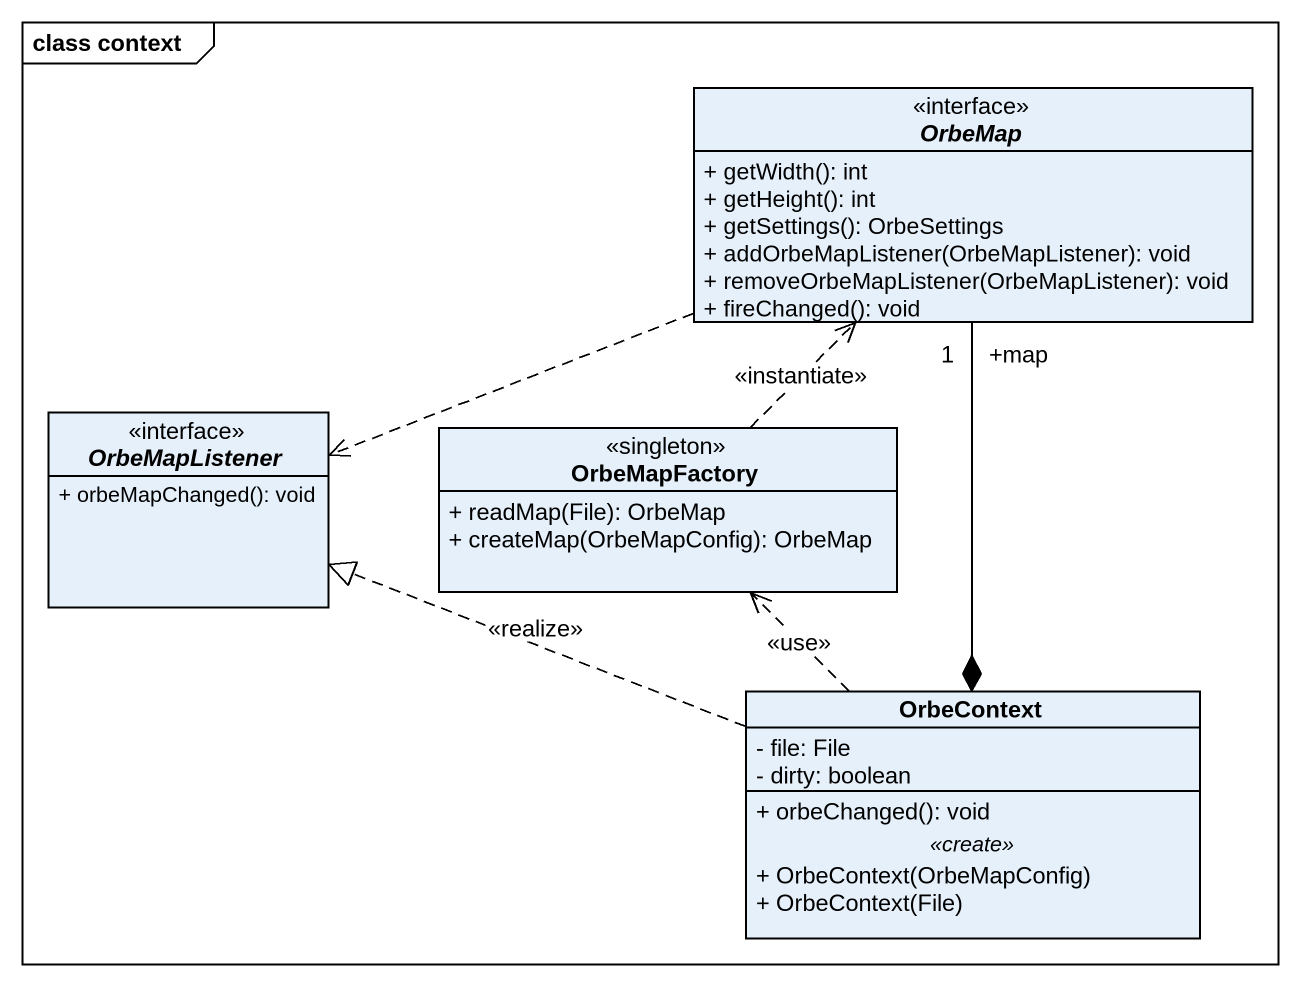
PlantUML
@startuml
mainframe class context
hide circle
hide empty members
skinparam classAttributeIconSize 0
interface OrbeMap <<interface>> {
  + getWidth(): int
  + getHeight(): int
  + getSettings(): OrbeSettings
  + addOrbeMapListener(OrbeMapListener): void
  + removeOrbeMapListener(OrbeMapListener): void
  + fireChanged(): void
}
interface OrbeMapListener <<interface>> {
  + orbeMapChanged(): void
}
class OrbeMapFactory <<singleton>> {
  + readMap(File): OrbeMap
  + createMap(OrbeMapConfig): OrbeMap
}
class OrbeContext {
  - file: File
  - dirty: boolean
  --
  + orbeChanged(): void
  .. <<create>> ..
  + OrbeContext(OrbeMapConfig)
  + OrbeContext(File)
}
OrbeMap .left.> OrbeMapListener
OrbeMap "+map\n1" --* OrbeContext
OrbeMapFactory .up.> OrbeMap : <<instantiate>>
OrbeContext .left.|> OrbeMapListener : <<realize>>
OrbeContext .up.> OrbeMapFactory : <<use>>
@enduml
